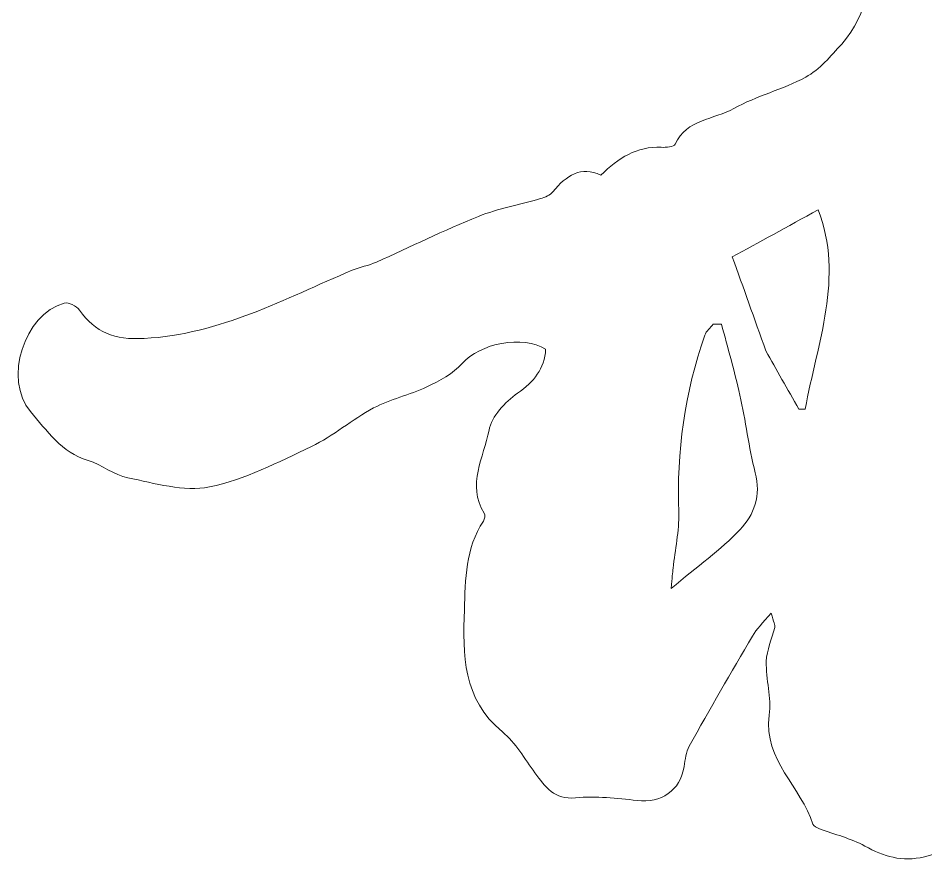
# Model space of a CAD drawing. Header units: inches. Extents: x -3733042 to -3450527, y 579159 to 997713.
# Drawn here: x -3482201.5 to -3481914.3, y 915114.8 to 915380.9 of the extents above; entities that cross this region are included whole.
import ezdxf

# ---------------------------------------------------------------- set-up
doc = ezdxf.new("R2010")
doc.units = ezdxf.units.IN
doc.header["$LTSCALE"] = 1000
doc.header["$MEASUREMENT"] = 0
doc.layers.get('0').update_dxf_attribs({"lineweight": 18})

msp = doc.modelspace()

# ---------------------------------------------------------------- linework, layer by layer
for points in [[(-3481940.91, 915372.7), (-3481932.23, 915382.39), (-3481931.33, 915394.11), (-3481931.26, 915406.55)], [(-3481952.28, 915362.24), (-3481947.89, 915364.63), (-3481944.36, 915368.87), (-3481940.91, 915372.7)], [(-3481975.02, 915352.29), (-3481967.85, 915356.32), (-3481959.54, 915358.28), (-3481952.28, 915362.24)], [(-3481993.62, 915341.01), (-3481989.9, 915348.98), (-3481981.28, 915348.8), (-3481975.02, 915352.29)], [(-3482017.15, 915331.19), (-3482011.47, 915336.66), (-3482005.74, 915340.36), (-3481997.99, 915340.02)], [(-3481997.99, 915340.02), (-3481996.48, 915339.93), (-3481993.99, 915340.17), (-3481993.62, 915341.01)], [(-3482032.25, 915325.96), (-3482028.05, 915331.11), (-3482023.33, 915334.29), (-3482017.15, 915331.19)], [(-3482036.21, 915323.78), (-3482034.77, 915324.17), (-3482033.15, 915324.88), (-3482032.25, 915325.96)], [(-3482055.85, 915318.14), (-3482049.56, 915320.66), (-3482042.73, 915321.85), (-3482036.21, 915323.78)], [(-3481948.34, 915320.25), (-3481958.14, 915314.87), (-3481967.29, 915309.83), (-3481975.51, 915305.33)], [(-3481952.43, 915257.12), (-3481948.68, 915278.16), (-3481940.09, 915298.85), (-3481948.34, 915320.25)], [(-3482088.12, 915303.67), (-3482077.34, 915308.5), (-3482066.76, 915313.75), (-3482055.85, 915318.14)], [(-3481975.51, 915305.33), (-3481971.98, 915295.49), (-3481968.6, 915285.97), (-3481964.88, 915275.55)], [(-3482095.83, 915301.09), (-3482093.33, 915302.12), (-3482090.6, 915302.6), (-3482088.12, 915303.67)], [(-3482161.65, 915279.51), (-3482137.54, 915280.81), (-3482117.15, 915292.09), (-3482095.83, 915301.09)], [(-3482197.57, 915256.43), (-3482206.18, 915266.51), (-3482199.59, 915287.27), (-3482186.87, 915290.73)], [(-3482186.87, 915290.73), (-3482185.53, 915291.06), (-3482183.04, 915289.76), (-3482182.11, 915288.52)], [(-3482182.11, 915288.52), (-3482176.99, 915281.37), (-3482171.09, 915279), (-3482161.65, 915279.51)], [(-3481981.54, 915284.06), (-3481982.45, 915282.87), (-3481983.76, 915281.84), (-3481984.23, 915280.53)], [(-3481978.94, 915284.08), (-3481979.8, 915284.08), (-3481980.66, 915284.06), (-3481981.54, 915284.06)], [(-3481973.12, 915261.6), (-3481974.8, 915269.14), (-3481976.95, 915276.59), (-3481978.94, 915284.08)], [(-3482034.57, 915276.11), (-3482041.77, 915280.76), (-3482055.46, 915277.88), (-3482060.99, 915271.63)], [(-3481984.23, 915280.53), (-3481990.56, 915262.35), (-3481993.15, 915243.64), (-3481992.48, 915224.37)], [(-3482043.47, 915262.18), (-3482038.28, 915265.86), (-3482034.94, 915269.83), (-3482034.57, 915276.11)], [(-3481964.88, 915275.55), (-3481961.65, 915269.8), (-3481958.03, 915263.47), (-3481954.45, 915257.16)], [(-3482060.99, 915271.63), (-3482063.84, 915268.36), (-3482068.16, 915266.08), (-3482072.21, 915264.18)], [(-3482072.21, 915264.18), (-3482077.66, 915261.6), (-3482083.73, 915260.31), (-3482089.03, 915257.51)], [(-3482052.49, 915250.45), (-3482051.65, 915254.84), (-3482047.39, 915259.4), (-3482043.47, 915262.18)], [(-3481968.26, 915237.01), (-3481970.32, 915245.09), (-3481971.29, 915253.46), (-3481973.12, 915261.6)], [(-3482179.35, 915240.89), (-3482187.84, 915243.43), (-3482192.38, 915250.36), (-3482197.57, 915256.43)], [(-3482089.03, 915257.51), (-3482095.83, 915253.89), (-3482101.77, 915248.62), (-3482108.69, 915245.32)], [(-3481954.45, 915257.16), (-3481953.79, 915257.14), (-3481953.12, 915257.14), (-3481952.43, 915257.12)], [(-3482054, 915224.18), (-3482059.64, 915233.26), (-3482054.1, 915241.92), (-3482052.49, 915250.45)], [(-3482108.69, 915245.32), (-3482119.13, 915240.33), (-3482129.77, 915234.81), (-3482140.94, 915232.53)], [(-3482166.76, 915235.4), (-3482171.13, 915236.28), (-3482175, 915239.55), (-3482179.35, 915240.89)], [(-3482140.94, 915232.53), (-3482149.06, 915230.9), (-3482158.23, 915233.7), (-3482166.76, 915235.4)], [(-3481973.08, 915218.99), (-3481968.6, 915223.68), (-3481966.38, 915229.84), (-3481968.26, 915237.01)], [(-3482054.28, 915221.68), (-3482053.87, 915222.33), (-3482053.65, 915223.62), (-3482054, 915224.18)], [(-3481992.48, 915224.37), (-3481992.29, 915218.54), (-3481993.62, 915212.64), (-3481994.27, 915206.78)], [(-3482060.28, 915193.6), (-3482059.96, 915203.23), (-3482059.96, 915213.07), (-3482054.28, 915221.68)], [(-3481994.87, 915200.34), (-3481986.56, 915207.34), (-3481979.22, 915212.59), (-3481973.08, 915218.99)], [(-3481994.27, 915206.78), (-3481994.4, 915205.34), (-3481994.55, 915203.9), (-3481994.87, 915200.34)], [(-3482048.25, 915154.97), (-3482060.95, 915165.35), (-3482060.74, 915179.48), (-3482060.28, 915193.6)], [(-3481963.2, 915192.61), (-3481965.91, 915189.38), (-3481967.85, 915187.53), (-3481969.14, 915185.33)], [(-3481962.1, 915188), (-3481961.9, 915188.78), (-3481962.44, 915189.68), (-3481963.2, 915192.61)], [(-3481964.77, 915177.28), (-3481964.66, 915180.88), (-3481962.94, 915184.41), (-3481962.1, 915188)], [(-3481969.14, 915185.33), (-3481975.92, 915173.79), (-3481982.6, 915162.17), (-3481989.12, 915150.5)], [(-3481963.82, 915160.25), (-3481963.09, 915165.78), (-3481964.92, 915171.6), (-3481964.77, 915177.28)], [(-3481950.04, 915125.73), (-3481953.68, 915137.6), (-3481965.74, 915145.93), (-3481963.82, 915160.25)], [(-3482037.95, 915141.99), (-3482041.23, 915146.45), (-3482044.05, 915151.53), (-3482048.25, 915154.97)], [(-3481989.12, 915150.5), (-3481990.18, 915148.6), (-3481990.39, 915146.19), (-3481990.76, 915143.99)], [(-3481990.76, 915143.99), (-3481991.98, 915136.41), (-3481998.01, 915132.32), (-3482005.64, 915133.27)], [(-3482025.08, 915134.11), (-3482031.84, 915133.49), (-3482034.72, 915137.56), (-3482037.95, 915141.99)], [(-3481900.47, 915136.67), (-3481895.28, 915129.48), (-3481904.39, 915117.81), (-3481914.73, 915115.42)], [(-3482005.64, 915133.27), (-3482012.05, 915134), (-3482018.64, 915134.69), (-3482025.08, 915134.11)], [(-3481947.95, 915124.33), (-3481948.73, 915124.66), (-3481949.85, 915125.11), (-3481950.04, 915125.73)], [(-3481933.59, 915118.84), (-3481938.03, 915121.3), (-3481943.13, 915122.5), (-3481947.95, 915124.33)], [(-3481914.73, 915115.42), (-3481921.94, 915113.76), (-3481927.54, 915115.55), (-3481933.59, 915118.84)]]:
    msp.add_open_spline(points, degree=3)

doc.saveas('drawing.dxf')
